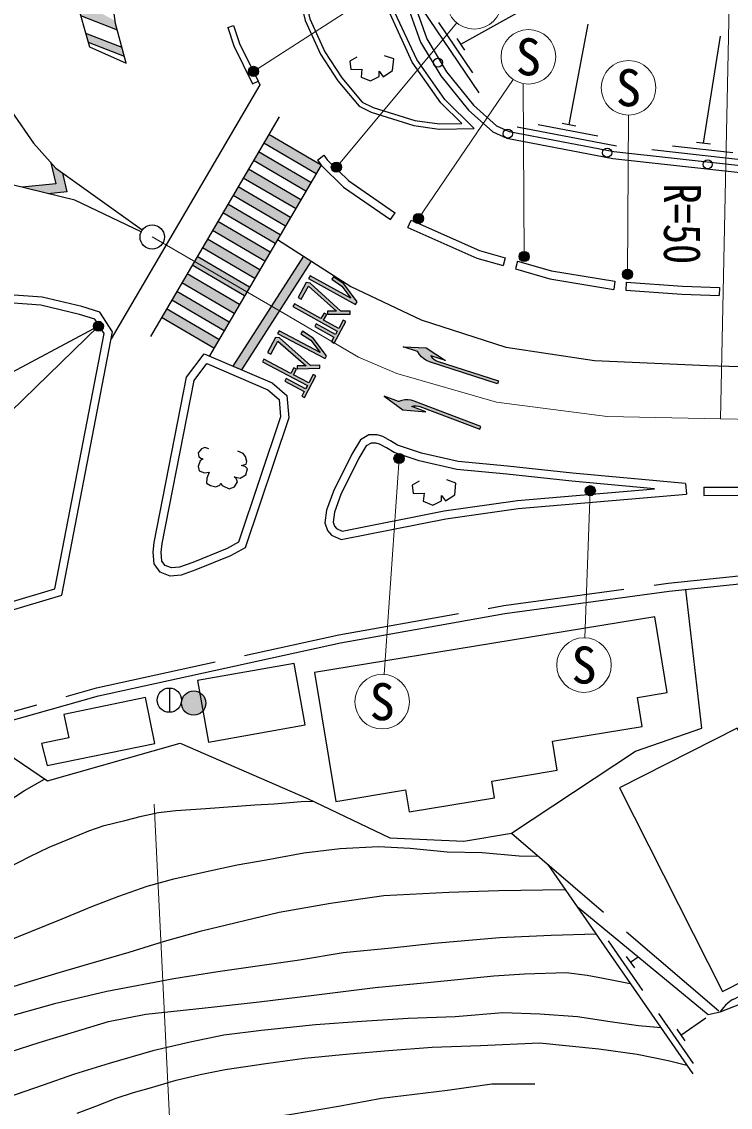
# Model space of a CAD drawing. Units: millimetres at full size, sheet at 1:1000; details may follow other scales. Extents: x 40000 to 680000, y 20000 to 380000.
# Drawn here: x 216388 to 251409, y 263549 to 317238 of the extents above; entities that cross this region are included whole.
import ezdxf
from ezdxf.enums import TextEntityAlignment as Align

# ---------------------------------------------------------------- set-up
doc = ezdxf.new("R2010")
doc.units = ezdxf.units.MM
doc.header["$LTSCALE"] = 1000
doc.linetypes.add('CHAIN', pattern=[18.5, 12, -1.5, 3.5, -1.5])
doc.linetypes.add('DASHED', pattern=[7.5, 6, -1.5])
for name, color, linetype, lineweight in [('M-BGD', 7, 'Continuous', 25), ('M-BMK', 2, 'CHAIN', 13), ('M-BMK-SRVR', 3, 'Continuous', 25), ('M-STR-HTXT', 7, 'Continuous', 13), ('M-STR-STRC', 7, 'Continuous', 25)]:
    doc.layers.add(name, color=color, linetype=linetype, lineweight=lineweight)
doc.styles.add('ＭＳ ゴシック', font='')
doc.styles.get('ＭＳ ゴシック').set_extended_font_data('MS Gothic')

msp = doc.modelspace()

# ---------------------------------------------------------------- hatches: boundary and pattern name
at = {"layer": 'M-BGD'}
msp.add_hatch(color=256, dxfattribs=at).paths.add_polyline_path([(224287, 283539, -0.41421), (224887, 284139, -0.41421), (225487, 283539, -1)])
at = {"layer": 'M-STR-STRC'}
for points in [[(219077, 318321), (219297, 317546), (221106, 316843), (221024, 317152), (221007, 317281)], [(219546, 316668), (219670, 316230), (221451, 315537), (221336, 315972)], [(228088, 314727, -1), (227600, 314838, -0.41421), (227899, 315026, -0.41421)], [(228601, 311665), (228348, 311234), (230937, 309718), (231190, 310149)], [(228095, 310802), (227843, 310371), (230432, 308855), (230684, 309286)], [(218410, 309743), (218067, 309987), (217830, 310253), (218068, 309224), (216407, 309050), (217697, 308733), (218620, 308829)], [(227590, 309939), (227337, 309508), (229926, 307992), (230179, 308423)], [(232188, 310065, -0.41421), (231959, 309795, -0.41421), (231690, 310024, -1)], [(227085, 309076), (226832, 308645), (229421, 307129), (229674, 307561)], [(226579, 308214), (226327, 307782), (228916, 306266), (229168, 306698)], [(236241, 307549, -1), (235749, 307460, -0.41421), (235951, 307751, -0.41421)], [(226074, 307351), (225822, 306919), (228410, 305403), (228663, 305835)], [(225569, 306488), (225316, 306056), (227905, 304540), (228158, 304972)], [(225064, 305625), (224811, 305193), (227400, 303677), (227652, 304109)], [(230709, 305395), (229188, 303029), (227259, 300027), (226839, 300207), (228795, 303250), (230330, 305638)], [(241469, 305674, -1), (240977, 305585, -0.41421), (241178, 305875, -0.41421)], [(246505, 304920, -1), (246147, 304572, -1)], [(224558, 304762), (224306, 304330), (226894, 302814), (227147, 303246)], [(230639, 304677), (230566, 304546), (232887, 303257), (232960, 303388), (232310, 304273), (231801, 304627), (231716, 304503), (232204, 304167), (232650, 303560)], [(224053, 303899), (223800, 303467), (226389, 301951), (226642, 302383)], [(230645, 304315), (230454, 304343), (230044, 303606), (230202, 303519), (230562, 304167), (231939, 302917), (231501, 302919), (231500, 302769), (232619, 302774), (232615, 302923), (232163, 302916)], [(223548, 303036), (223295, 302604), (225884, 301088), (226136, 301520)], [(231310, 302479), (231461, 302751), (231330, 302824), (231179, 302552), (229864, 303282), (229791, 303151), (231981, 301935), (231891, 301773), (230941, 302301), (230868, 302170), (231818, 301642), (231697, 301424), (231826, 301348), (232414, 302405), (232283, 302478), (232054, 302066)], [(220398, 302296, -1), (219959, 302057, -1)], [(229108, 301958), (229038, 301826), (231385, 300586), (231455, 300718), (230786, 301589), (230270, 301932), (230188, 301807), (230683, 301481), (231142, 300883)], [(229121, 301596), (228929, 301620), (228535, 300875), (228695, 300791), (229042, 301446), (230444, 300225), (230006, 300219), (230009, 300069), (231127, 300097), (231120, 300246), (230668, 300229)], [(235235, 301161), (235948, 300930), (235958, 300913), (236043, 300780), (236145, 300663), (236267, 300563), (236400, 300481), (236545, 300422), (239899, 299335), (239945, 299478), (236925, 300455), (236859, 300483), (236761, 300541), (236678, 300620), (236614, 300714), (237327, 300483), (236373, 301108)], [(229969, 300050), (229837, 300120), (229692, 299845), (228362, 300547), (228292, 300415), (230507, 299245), (230420, 299081), (229459, 299589), (229389, 299456), (230350, 298948), (230229, 298719), (230362, 298649), (230930, 299724), (230797, 299794), (230577, 299377), (229824, 299775)], [(235026, 298458), (235007, 298451), (234306, 298717), (235228, 298046), (236363, 297936), (235662, 298203), (235771, 298236), (235885, 298246), (235998, 298230), (236066, 298210), (239034, 297083), (239087, 297223), (235791, 298474), (235641, 298519), (235486, 298538), (235329, 298536), (235175, 298509)], [(234847, 295475, -1), (235227, 295800, -1)], [(244307, 293876, -1), (244676, 294213, -1)]]:
    msp.add_hatch(color=256, dxfattribs=at).paths.add_polyline_path(points)

# ---------------------------------------------------------------- linework, layer by layer
at = {"layer": 'M-BGD'}
for p, q in [((236187, 317861), (238987, 313718)), ((238084, 316126), (241210, 317851)), ((226572, 316956), (226857, 317051)), ((236995, 317200), (238675, 314715)), ((243438, 312162), (244382, 317122)), ((237888, 316415), (238280, 315836)), ((250084, 311236), (250921, 316517)), ((227802, 314170), (228072, 314303)), ((240870, 312039), (245782, 311105)), ((241909, 312147), (244856, 311587)), ((243095, 312227), (243782, 312096)), ((247533, 310917), (252502, 310362)), ((248560, 311104), (251542, 310771)), ((249736, 311275), (250432, 311197)), ((231001, 310393), (231317, 310638)), ((234617, 307449), (234845, 307778)), ((235479, 307064), (235642, 307430)), ((240286, 305565), (240177, 305180)), ((240896, 305393), (240787, 305008)), ((245701, 304400), (245654, 304002)), ((246268, 304360), (246240, 303961)), ((250873, 304101), (250859, 303701)), ((249198, 294405), (249244, 293875)), ((250109, 294214), (254772, 294223)), ((250109, 294214), (250110, 293814)), ((250110, 293814), (254772, 293823)), ((223684, 284284), (223684, 283084)), ((242398, 275557), (249556, 265212)), ((245370, 271788), (247077, 269321)), ((246271, 271013), (246670, 270438)), ((246470, 270726), (246852, 270990)), ((247863, 268185), (249570, 265718)), ((248964, 267122), (250197, 267975)), ((248764, 267410), (249163, 266834))]:
    msp.add_line(p, q, dxfattribs=at)
at = {"layer": 'M-BGD', "linetype": 'DASHED'}
msp.add_line((240589, 277105), (250916, 268267), dxfattribs=at)
at = {"layer": 'M-BGD'}
for points in [[(245104, 342335), (241966, 338788), (240290, 336827), (238850, 334712), (238300, 333489), (237844, 332040), (236677, 327293), (235560, 322714), (235268, 321194), (235263, 320252), (235446, 318074), (236099, 316233), (237096, 314555), (238466, 312861), (239669, 311793), (240369, 311473), (245597, 310479), (252040, 309760), (254287, 309692), (261537, 307965), (271375, 306802), (283470, 305894), (286584, 306682), (291397, 309160)], [(245366, 342104), (242231, 338559), (240569, 336614), (239156, 334540), (238627, 333365), (238181, 331946), (237017, 327210), (235902, 322639), (235617, 321160), (235613, 320266), (235791, 318148), (236417, 316383), (237384, 314756), (238720, 313103), (239862, 312090), (240476, 311809), (245649, 310825), (252065, 310109), (254334, 310041), (261599, 308310), (271408, 307150), (283439, 306247), (286459, 307011), (291237, 309471)], [(226572, 316956), (226876, 316047), (227802, 314170)], [(226857, 317051), (227154, 316162), (228072, 314303)], [(232954, 315491), (232598, 315288), (232662, 314881), (233196, 314894), (233158, 314500), (233629, 314309), (234048, 314526), (234048, 314792), (234252, 314513), (234722, 314818), (234773, 315403), (234315, 315555)], [(231001, 310393), (231190, 310149), (232295, 309055), (234617, 307449)], [(231317, 310638), (231490, 310415), (232551, 309364), (234814, 307799), (234849, 307784)], [(235642, 307430), (239022, 305921), (240286, 305565)], [(235479, 307064), (238886, 305544), (240177, 305180)], [(240787, 305008), (242483, 304529), (245654, 304002)], [(240896, 305393), (242571, 304920), (245701, 304400)], [(246240, 303961), (249021, 303764), (250859, 303701)], [(246268, 304360), (249042, 304163), (250873, 304101)], [(249198, 294405), (243613, 294909), (240400, 295264), (237963, 295493), (236148, 295902), (234961, 296299), (234611, 296507), (234229, 296724), (233956, 296802), (233546, 296802), (233126, 296561), (232697, 295850), (231790, 294018), (231460, 293080), (231365, 292446), (231504, 292076), (231706, 291843), (232174, 291630), (237342, 292657), (240931, 293163), (249244, 293875)], [(225635, 296113), (225444, 296182), (225275, 296114), (225116, 295913), (225146, 295718), (225270, 295630), (225360, 295613), (225201, 295522), (225105, 295238), (225153, 295033), (225425, 294929), (225646, 294957), (225531, 294662), (225526, 294413), (225712, 294299), (225985, 294241), (226172, 294325), (226221, 294417), (226300, 294293), (226648, 294139), (226909, 294241), (227057, 294481), (226994, 294648), (226888, 294727), (227178, 294655), (227466, 294823), (227545, 295122), (227438, 295237), (227246, 295285), (227482, 295351), (227515, 295484), (227453, 295740), (227330, 295875), (227072, 295991)], [(236034, 294513), (235678, 294309), (235741, 293903), (236276, 293915), (236237, 293521), (236708, 293331), (237128, 293547), (237128, 293814), (237331, 293534), (237802, 293839), (237852, 294424), (237395, 294576)], [(181891, 269592), (189546, 273378), (196640, 276445), (203508, 278920), (211480, 281440), (220179, 283902), (232139, 286525), (240270, 287963), (248387, 289074), (261334, 290431), (274894, 292159), (276584, 292320), (284009, 292431), (290655, 291999), (296263, 291422), (304828, 290041)], [(217655, 279687), (224227, 281552), (230514, 278825), (234575, 276875), (238242, 276706), (240589, 277105), (246729, 281155), (250009, 282293), (249205, 289159)], [(206050, 275383), (207240, 275349), (208435, 275367), (208916, 275360), (209517, 275537), (210278, 275975), (211347, 276493), (213225, 277383), (214628, 278081), (215671, 278657), (216525, 279220), (217517, 279781)], [(215774, 275429), (216782, 275952), (217742, 276407), (218750, 276834), (219707, 277223), (220460, 277478), (221481, 277734), (222306, 277951), (223141, 278129), (224006, 278226), (225492, 278334), (227910, 278513), (228870, 278564), (230197, 278666), (230791, 278692)], [(208042, 269610), (208921, 269706), (210259, 269874), (211137, 270085), (212528, 270478), (214112, 271034), (215543, 271717), (216837, 272250), (218387, 272876), (219855, 273472), (221183, 273997), (222589, 274480), (223914, 274849), (225518, 275209), (227038, 275537), (228465, 275794), (230327, 276133), (232123, 276349), (234022, 276441), (235593, 276359), (237423, 276184), (239148, 276143), (240976, 275989), (241926, 275961)], [(208469, 267410), (209386, 267674), (210939, 268062), (212475, 268490), (213981, 268903), (216274, 269616), (218245, 270215), (219817, 270678), (221701, 271226), (223450, 271757), (225266, 272274), (229111, 273194), (231649, 273639), (234283, 274016), (237506, 274193), (239951, 274264), (243253, 274321)], [(243836, 273479), (250310, 268137), (250916, 268267), (266161, 274224)], [(244779, 272116), (242549, 272051), (240010, 271937), (236773, 271651), (234666, 271421), (232277, 271193), (230115, 270833), (226086, 270243), (223901, 269895), (220599, 269271), (218008, 268670), (215415, 267938), (213385, 267338), (211572, 266749), (210023, 265969), (208764, 265172)], [(208961, 263694), (210956, 264409), (212791, 265128), (215001, 265921), (215810, 266290), (217251, 266754), (218827, 267230), (220671, 267791), (222527, 268158), (225458, 268463), (228116, 268770), (230827, 269100), (233856, 269478), (236616, 269735), (239730, 270052), (241236, 270151), (243300, 270212), (244338, 270077), (245119, 269931), (245718, 269821), (246465, 269679)], [(247992, 267472), (246868, 267572), (245472, 267782), (243857, 268030), (241998, 268157), (240174, 268221), (237813, 268031), (235493, 267943), (233203, 267797), (230902, 267619), (228231, 267352), (226375, 267124), (224706, 266769), (222872, 266344), (220718, 265720), (219004, 265187), (217399, 264635), (215289, 263897), (213652, 263199), (211792, 262622), (210501, 262183), (209505, 261860), (208958, 261689)], [(219122, 263259), (220050, 263608), (221058, 263994), (221914, 264281), (222694, 264496), (224016, 264887), (225211, 265164), (226442, 265410), (228450, 265714), (230359, 265980), (232585, 266185), (234509, 266358), (236676, 266530), (239065, 266600), (241981, 266742), (244913, 266448), (246807, 266175), (248336, 265871), (249261, 265638)], [(241744, 264687), (239628, 264687), (237431, 264374), (234174, 263978), (232047, 263593), (229729, 263188), (228089, 262955), (225978, 262549), (224156, 262286), (221159, 261689), (217173, 260453), (213630, 259066), (210585, 257637), (207963, 256402), (205793, 255442)]]:
    msp.add_lwpolyline(points, dxfattribs=at)
for points in [[(238746, 311962), (237296, 313389), (235910, 315364), (234836, 317686), (234775, 318359), (234800, 320502), (235027, 322770), (235663, 326394), (233312, 325119), (231790, 323812), (230944, 322838), (230331, 321812), (229943, 320821), (229847, 320385), (229985, 318987), (230391, 317300), (231148, 315635), (232011, 314310), (233066, 313061), (233667, 312770), (235761, 312104), (237022, 311930)], [(238147, 312201), (237105, 313227), (235693, 315239), (234591, 317621), (234525, 318349), (234550, 320516), (234779, 322804), (235327, 325928), (233454, 324912), (231967, 323634), (231147, 322691), (230557, 321701), (230183, 320748), (230099, 320369), (230232, 319029), (230628, 317382), (231367, 315756), (232212, 314459), (233223, 313263), (233760, 313002), (235816, 312349), (237037, 312181)], [(186307, 276878), (196228, 281489), (201738, 283657), (208596, 286082), (214592, 287749), (218376, 288879), (220881, 301905), (220253, 302875), (219353, 303147), (217392, 303615), (215070, 303783), (211861, 303774), (209226, 303223), (206272, 301993), (202300, 299453), (199741, 297412), (197804, 295923), (193192, 291216), (183954, 281927), (183351, 281318), (183232, 280520), (183517, 279845), (185611, 277282)], [(186328, 277329), (196071, 281857), (201598, 284032), (208475, 286464), (214481, 288133), (218029, 289193), (220458, 301823), (219997, 302534), (219249, 302761), (217331, 303218), (215056, 303383), (211903, 303374), (209345, 302839), (206458, 301637), (202533, 299127), (199987, 297097), (198070, 295623), (193477, 290935), (184238, 281645), (183727, 281130), (183644, 280572), (183863, 280053), (185875, 277592)], [(222933, 291485), (224529, 299662), (225413, 300819), (228765, 299381), (229499, 298759), (229589, 297647), (227426, 291221), (226709, 290829), (224989, 290125), (224269, 289864), (223728, 289823), (223230, 290008), (222932, 290422), (222883, 291006)], [(223329, 291426), (224904, 299494), (225541, 300329), (228552, 299037), (229114, 298561), (229184, 297697), (227097, 291497), (226537, 291191), (224845, 290498), (224184, 290259), (223785, 290228), (223483, 290341), (223321, 290566), (223285, 291002)], [(232222, 292048), (237275, 293051), (240886, 293561), (247671, 294141), (243573, 294511), (240360, 294867), (237900, 295097), (236040, 295516), (234793, 295933), (234410, 296161), (234073, 296352), (233900, 296402), (233653, 296402), (233415, 296266), (233048, 295658), (232159, 293862), (231850, 292983), (231776, 292490), (231853, 292284), (231951, 292171)], [(230860, 285057), (231916, 278673), (235361, 279242), (235540, 278164), (239757, 278861), (239621, 279684), (242859, 280219), (242623, 281648), (247057, 282381), (246820, 283814), (248292, 284057), (247673, 287807)], [(225615, 281614), (230394, 282457), (229858, 285497), (225079, 284654)], [(217645, 280453), (222968, 281549), (222503, 283808), (218471, 282978), (218711, 281813), (217371, 281538)], [(251032, 269279), (256843, 272221), (251743, 282292), (245933, 279351)]]:
    msp.add_lwpolyline(points, close=True, dxfattribs=at)
at = {"layer": 'M-BGD', "linetype": 'DASHED'}
for points in [[(181714, 269950), (189378, 273741), (196493, 276817), (203380, 279299), (211365, 281824), (220081, 284290), (232061, 286918), (240209, 288358), (248339, 289471), (261288, 290828), (274850, 292557), (276562, 292720), (284019, 292831), (290689, 292397), (296315, 291818), (304899, 290435)], [(194281, 274788), (205086, 278410), (214822, 281627), (217655, 279687)]]:
    msp.add_lwpolyline(points, dxfattribs=at)
at = {"layer": 'M-BGD'}
for centre, radius in [((236966, 315214), 225), ((240414, 311700), 225), ((245324, 310760), 225), ((250290, 310181), 225), ((223684, 283684), 600), ((224887, 283539), 600)]:
    msp.add_circle(centre, radius, dxfattribs=at)
msp.add_arc((252371, 267396), 1696, 73.6067, 149.0794, dxfattribs=at)
at = {"layer": 'M-BMK'}
msp.add_lwpolyline([(222837, 306593), (229353, 302800), (233029, 300641), (234920, 299837), (239861, 298417), (245323, 297707), (250932, 297591), (274348, 297315), (291477, 297008), (299359, 296326), (307436, 295059)], dxfattribs=at)
at = {"layer": 'M-BMK-SRVR'}
msp.add_circle((222837, 306593), 600, dxfattribs=at)
at = {"layer": 'M-STR-HTXT'}
for p, q in [((227844, 314782), (238065, 321371)), ((251358, 318050), (250932, 297591)), ((231939, 310044), (237889, 317185)), ((235995, 307505), (240672, 314384)), ((241223, 305629), (241165, 314177)), ((246326, 304746), (246372, 312622)), ((220178, 302176), (212316, 294533)), ((235037, 295638), (234297, 284955)), ((244491, 294044), (244228, 286770)), ((222931, 278537), (224153, 253872))]:
    msp.add_line(p, q, dxfattribs=at)
for centre in [(238754, 318222), (241431, 315501), (246379, 313972), (244179, 285421), (234204, 283608)]:
    msp.add_circle(centre, 1350, dxfattribs=at)
at = {"layer": 'M-STR-STRC'}
for p, q in [((219297, 317546), (221106, 316843)), ((219546, 316668), (221336, 315972)), ((219670, 316230), (221451, 315537)), ((228165, 314113), (220815, 301561)), ((228072, 314303), (228165, 314113)), ((229113, 312540), (222746, 301667)), ((231190, 310149), (228601, 311665)), ((230937, 309718), (228348, 311234)), ((230432, 308855), (227843, 310371)), ((230684, 309286), (228095, 310802)), ((231190, 310149), (225663, 300712)), ((230179, 308423), (227590, 309939)), ((229926, 307992), (227337, 309508)), ((229674, 307561), (227085, 309076)), ((229168, 306698), (226579, 308214)), ((229421, 307129), (226832, 308645)), ((228916, 306266), (226327, 307782)), ((228663, 305835), (226074, 307351)), ((228410, 305403), (225822, 306919)), ((227905, 304540), (225316, 306056)), ((228158, 304972), (225569, 306488)), ((227652, 304109), (225064, 305625)), ((226839, 300207), (230330, 305638)), ((227400, 303677), (224811, 305193)), ((227259, 300027), (230709, 305395)), ((227147, 303246), (224558, 304762)), ((226642, 302383), (224053, 303899)), ((226894, 302814), (224306, 304330)), ((226389, 301951), (223800, 303467)), ((226136, 301520), (223548, 303036)), ((225884, 301088), (223295, 302604)), ((220178, 302176), (201964, 292447)), ((235948, 300930), (235235, 301161)), ((235235, 301161), (236373, 301108)), ((235958, 300913), (235948, 300930)), ((236043, 300780), (235958, 300913)), ((236145, 300663), (236043, 300780)), ((236267, 300563), (236145, 300663)), ((236373, 301108), (237327, 300483)), ((236614, 300714), (236678, 300620)), ((237327, 300483), (236614, 300714)), ((236400, 300481), (236267, 300563)), ((236545, 300422), (236400, 300481)), ((239899, 299335), (236545, 300422)), ((236678, 300620), (236761, 300541)), ((236761, 300541), (236859, 300483)), ((236859, 300483), (236925, 300455)), ((236925, 300455), (239945, 299478)), ((239945, 299478), (239899, 299335)), ((235007, 298451), (234306, 298717)), ((234306, 298717), (235228, 298046)), ((235175, 298509), (235026, 298458)), ((235329, 298536), (235175, 298509)), ((235486, 298538), (235329, 298536)), ((235641, 298519), (235486, 298538)), ((235791, 298474), (235641, 298519)), ((235026, 298458), (235007, 298451)), ((235228, 298046), (236363, 297936)), ((235662, 298203), (235771, 298236)), ((236363, 297936), (235662, 298203)), ((235771, 298236), (235885, 298246)), ((239087, 297223), (235791, 298474)), ((235885, 298246), (235998, 298230)), ((235998, 298230), (236066, 298210)), ((236066, 298210), (239034, 297083)), ((239034, 297083), (239087, 297223))]:
    msp.add_line(p, q, dxfattribs=at)
for points in [[(220645, 319956), (219058, 318390), (219737, 315995), (221544, 315186)], [(221544, 315186), (221024, 317152), (220645, 319956)], [(209701, 309126), (212696, 312221), (214734, 312654), (215898, 312782), (216965, 311225), (218067, 309987), (222348, 306941)], [(217830, 310253), (218068, 309224), (216407, 309050)], [(222295, 306851), (219021, 308407), (215845, 309188), (212648, 309334), (209701, 309126)], [(218410, 309743), (218620, 308829), (217697, 308733)], [(229035, 306471), (232661, 304140), (236135, 302498), (240323, 301149), (244700, 300475), (250283, 300236), (266222, 299741)]]:
    msp.add_lwpolyline(points, dxfattribs=at)
for points in [[(230566, 304546), (232887, 303257), (232960, 303388), (232310, 304273), (231801, 304627), (231716, 304503), (232204, 304167), (232650, 303560), (230639, 304677)], [(230044, 303606), (230202, 303519), (230562, 304167), (231939, 302917), (231501, 302919), (231500, 302769), (232619, 302774), (232615, 302923), (232163, 302916), (230645, 304315), (230454, 304343)], [(229864, 303282), (229791, 303151), (231981, 301935), (231891, 301773), (230941, 302301), (230868, 302170), (231818, 301642), (231692, 301415), (231823, 301343), (232414, 302405), (232283, 302478), (232054, 302066), (231310, 302479), (231461, 302751), (231330, 302824), (231179, 302552)], [(229038, 301826), (231385, 300586), (231455, 300718), (230786, 301589), (230270, 301932), (230188, 301807), (230683, 301481), (231142, 300883), (229108, 301958)], [(228535, 300875), (228695, 300791), (229042, 301446), (230444, 300225), (230006, 300219), (230009, 300069), (231127, 300097), (231120, 300246), (230668, 300229), (229121, 301596), (228929, 301620)], [(228362, 300547), (228292, 300415), (230507, 299245), (230420, 299081), (229459, 299589), (229389, 299456), (230350, 298948), (230229, 298719), (230362, 298649), (230930, 299724), (230797, 299794), (230577, 299377), (229824, 299775), (229969, 300050), (229837, 300120), (229692, 299845)]]:
    msp.add_lwpolyline(points, close=True, dxfattribs=at)
for centre in [(227844, 314782), (231939, 310044), (235995, 307505), (241223, 305629), (246326, 304746), (220178, 302176), (235037, 295638), (244491, 294044)]:
    msp.add_circle(centre, 250, dxfattribs=at)

# ---------------------------------------------------------------- texts
at = {"layer": 'M-STR-HTXT', "style": 'ＭＳ ゴシック'}
for p in [(241431, 315501), (246379, 313972), (244179, 285421), (234204, 283608)]:
    msp.add_text('S', height=1833, dxfattribs=at).set_placement(p, align=Align.MIDDLE_CENTER)
at = {"layer": 'M-STR-HTXT', "style": 'ＭＳ ゴシック', "width": 0.8}
msp.add_text('R=50', height=1833, rotation=269.868, dxfattribs=at).set_placement((247583, 307244), align=Align.BOTTOM_CENTER)

doc.saveas('drawing.dxf')
